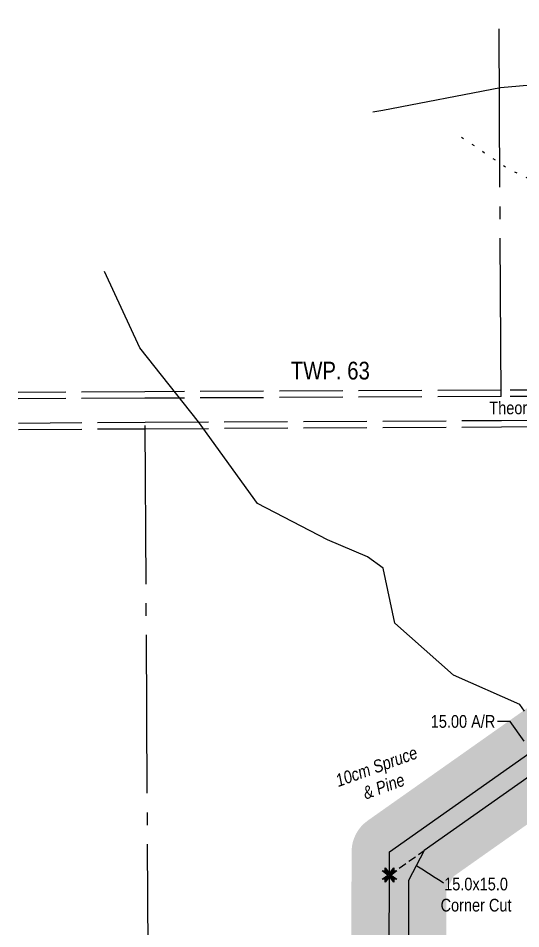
# Model space of a CAD drawing. Extents: x 522868 to 559106, y 6019929 to 6031707.
# Drawn here: x 526577 to 526973, y 6029279 to 6029997 of the extents above; entities that cross this region are included whole.
import ezdxf
from ezdxf.enums import TextEntityAlignment as Align

# ---------------------------------------------------------------- set-up
doc = ezdxf.new("R2010")
doc.units = 0
doc.header["$LTSCALE"] = 5
doc.header["$PDSIZE"] = 0.5
for name, pattern in [('foc-QUARTERLINE', [33, 25, -3, 2, -3]), ('foc-TRAV', [1.875, 1.25, -0.625]), ('foc-UNSURVEYED', [12.5, 10, -2.5]), ('foc-WHEELTRACKS', [2, 0.4, -1.6])]:
    doc.linetypes.add(name, pattern=pattern)
doc.layers.get('Defpoints').update_dxf_attribs({"color": 9})
for name, color, linetype in [('D-TXT', 6, 'Continuous'), ('L-MON', 1, 'Continuous'), ('L-ROAD-T', 7, 'Continuous'), ('L-SECQ', 8, 'foc-QUARTERLINE'), ('L-USEC', 7, 'foc-UNSURVEYED'), ('P-BUFFER-H 30m', 51, 'Continuous'), ('P-PROPOSED', 10, 'Continuous'), ('P-PROPOSED-H', 21, 'Continuous'), ('P-TRAV', 4, 'foc-TRAV'), ('P-TXT', 4, 'Continuous'), ('T-BUSH-T', 110, 'Continuous'), ('T-WATER-P3', 160, 'foc-WHEELTRACKS'), ('WETLAND', 143, 'Continuous')]:
    doc.layers.add(name, color=color, linetype=linetype)
doc.styles.add('80CG', font='ARIALN.TTF', dxfattribs={"height": 10})
doc.styles.add('80L', font='ARIALN.TTF', dxfattribs={"height": 10})
doc.dimstyles.new('Compass 5 000', dxfattribs={"dimscale": 5, "dimtxt": 9, "dimasz": 2, "dimexe": 0.2, "dimexo": 0.0625, "dimgap": 0.5, "dimtad": 0, "dimtih": 1, "dimtoh": 1, "dimzin": 0, "dimdsep": 46, "dimtxsty": '80CG', "dimcen": 0.1, "dimse1": 1, "dimse2": 1, "dimclrd": 256, "dimclrt": 256, "dimaunit": 1, "dimadec": 4, "dimazin": 0, "dimtfac": 0.06, "dimtofl": 0, "dimtmove": 0, "dimatfit": 1, "dimfxl": 0.2, "dimtolj": 1, "dimtzin": 0, "dimlwd": -1, "dimarcsym": 0})

# ---------------------------------------------------------------- blocks, each defined once
blk = doc.blocks.new('TEMP')
h = blk.add_hatch(color=255)
h.dxf.hatch_style = 1
h.paths.add_polyline_path([(0, 0.25), (-0.67, 1.15), (-0.67, 0.67), (-1.15, 0.67), (-0.25, 0), (-1.15, -0.67), (-0.67, -0.67), (-0.67, -1.15), (0, -0.25), (0.67, -1.15), (0.67, -0.67), (1.15, -0.67), (0.25, 0), (1.15, 0.67), (0.67, 0.67), (0.67, 1.15)])
h.paths.add_polyline_path([(0.57, 0.85), (0.57, 0.57), (0.85, 0.57), (0.08, 0), (0.85, -0.57), (0.57, -0.57), (0.57, -0.85), (0, -0.08), (-0.57, -0.85), (-0.57, -0.57), (-0.85, -0.57), (-0.08, 0), (-0.85, 0.57), (-0.57, 0.57), (-0.57, 0.85), (0, 0.08)], flags=16)
h = blk.add_hatch(color=1)
h.dxf.hatch_style = 1
h.paths.add_polyline_path([(0, 0.08), (-0.57, 0.85), (-0.57, 0.57), (-0.85, 0.57), (-0.08, 0), (-0.85, -0.57), (-0.57, -0.57), (-0.57, -0.85), (0, -0.08), (0.57, -0.85), (0.57, -0.57), (0.85, -0.57), (0.08, 0), (0.85, 0.57), (0.57, 0.57), (0.57, 0.85)])
at = {"color": 1}
for p, q in [((-0.08, 0), (0.08, 0)), ((0, 0.08), (0, -0.08))]:
    blk.add_line(p, q, dxfattribs=at)
at = {"color": 255, "flags": 128}
blk.add_lwpolyline([(-0.25, 0), (-1.15, 0.67), (-0.67, 0.67), (-0.67, 1.15), (0, 0.25), (0.67, 1.15), (0.67, 0.67), (1.15, 0.67), (0.25, 0), (1.15, -0.67), (0.67, -0.67), (0.67, -1.15), (0, -0.25), (-0.67, -1.15), (-0.67, -0.67), (-1.15, -0.67)], close=True, dxfattribs=at)
at = {"color": 1, "flags": 128}
blk.add_lwpolyline([(-0.08, 0), (-0.85, 0.57), (-0.57, 0.57), (-0.57, 0.85), (0, 0.08), (0.57, 0.85), (0.57, 0.57), (0.85, 0.57), (0.08, 0), (0.85, -0.57), (0.57, -0.57), (0.57, -0.85), (0, -0.08), (-0.57, -0.85), (-0.57, -0.57), (-0.85, -0.57)], close=True, dxfattribs=at)
blk = doc.blocks.new('*D52')
at = {"layer": 'Defpoints', "color": 0, "transparency": 16777216}
for p in [(526996.62, 6029429.52), (526981.84, 6029419.11), (527005.26, 6029417.27)]:
    blk.add_point(p, dxfattribs=at)
at = {"layer": 'P-TXT', "transparency": 16777216}
for p, q in [((526965.12, 6029442.83), (526955.12, 6029442.83)), ((526976.08, 6029427.28), (526965.12, 6029442.83)), ((526996.24, 6029398.68), (527002, 6029390.51))]:
    blk.add_line(p, q, dxfattribs=at)
for points in [[(526977.44, 6029428.24), (526974.72, 6029426.32), (526981.84, 6029419.11)], [(526997.61, 6029399.64), (526994.88, 6029397.72), (526990.48, 6029406.85)]]:
    blk.add_solid(points, dxfattribs=at)
at = {"layer": 'P-TXT', "transparency": 16777216, "insert": (526927.84, 6029442.83), "char_height": 10, "attachment_point": 5, "style": '80CG'}
blk.add_mtext('\\A1;15.00 A/R', dxfattribs=at)

msp = doc.modelspace()

# ---------------------------------------------------------------- hatches: boundary and pattern name
at = {"layer": 'P-BUFFER-H 30m'}
h = msp.add_hatch(color=256, dxfattribs=at)
h.dxf.hatch_style = 1
edge = h.paths.add_edge_path()
edge.add_line((526751.29, 6029002.078), (526968.661, 6028994.182))
edge.add_arc((526868.779, 6028997.81), 99.947, 357.91979, 359.816196)
edge.add_line((526968.726, 6028997.49), (526969.036, 6029093.955))
edge.add_arc((526869.089, 6029094.276), 99.947, 359.816196, 423.072512)
edge.add_line((526914.351, 6029183.387), (526914.757, 6029310.012))
edge.add_line((526914.757, 6029310.012), (526920.33, 6029320.715))
edge.add_line((526920.33, 6029320.715), (527165.442, 6029493.5))
edge.add_arc((527159.42, 6029522.873), 29.984, 281.585902, 305.18082)
edge.add_line((527176.696, 6029498.366), (527188.949, 6029507.004))
edge.add_arc((527171.674, 6029531.511), 29.984, 305.18082, 328.775737)
edge.add_line((527197.314, 6029515.968), (527300.335, 6029588.589))
edge.add_line((527300.335, 6029588.589), (527333.437, 6029611.949))
edge.add_arc((527327.38, 6029641.315), 29.984, 281.654377, 297.871278)
edge.add_arc((527386.134, 6029704.186), 99.947, 243.410266, 305.210842)
edge.add_line((527443.762, 6029622.525), (527525.465, 6029680.184))
edge.add_arc((527467.837, 6029761.844), 99.947, 305.210842, 368.467158)
edge.add_line((527566.695, 6029776.561), (527873.652, 6029993.182))
edge.add_line((527873.652, 6029993.182), (527892.042, 6029999.018))
edge.add_line((527892.042, 6029999.018), (528075.62, 6029999.018))
edge.add_line((528075.62, 6029999.018), (528102.486, 6029997.448))
edge.add_line((528102.486, 6029997.448), (528043.957, 6030073.978))
edge.add_line((528043.957, 6030073.978), (527867.649, 6030073.978))
edge.add_arc((527867.649, 6030043.994), 29.984, 90, 125.210841)
edge.add_line((527850.36, 6030068.492), (527532.209, 6029843.971))
edge.add_line((527532.209, 6029843.971), (527503.947, 6029884.019))
edge.add_arc((527422.287, 6029826.39), 99.947, 35.210842, 125.210842)
edge.add_line((527364.659, 6029908.051), (527282.955, 6029850.392))
edge.add_arc((527340.583, 6029768.732), 99.947, 125.210842, 215.210842)
edge.add_line((527258.923, 6029711.103), (527287.185, 6029671.056))
edge.add_line((527287.185, 6029671.056), (527257.133, 6029649.848))
edge.add_line((527257.133, 6029649.848), (527154.089, 6029577.21))
edge.add_arc((527160.158, 6029547.846), 29.984, 101.679276, 125.210842)
edge.add_line((527142.87, 6029572.345), (527130.621, 6029563.7))
edge.add_arc((527147.909, 6029539.202), 29.984, 125.210842, 148.644691)
edge.add_line((527122.304, 6029554.804), (526852.602, 6029364.686))
edge.add_arc((526869.878, 6029340.178), 29.984, 125.18082, 179.816196)
edge.add_line((526839.894, 6029340.275), (526839.429, 6029195.366))
edge.add_line((526839.429, 6029195.366), (526790.869, 6029197.13))
edge.add_arc((526787.241, 6029097.249), 99.947, 87.91979, 179.816196)
edge.add_line((526687.294, 6029097.569), (526686.988, 6029002.141))
edge.add_line((526686.988, 6029002.141), (526735.587, 6029002.117))
edge.add_line((526735.587, 6029002.117), (526751.29, 6029002.078))
edge = h.paths.add_edge_path()
edge.add_line((526746.386, 6028962.105), (526772.897, 6028960.848))
edge.add_line((526772.897, 6028960.848), (526768.455, 6028961.066))
edge.add_line((526768.455, 6028961.066), (526746.185, 6028967.109))
edge.add_line((526746.185, 6028967.109), (526746.17, 6028962.123))
edge.add_line((526746.17, 6028962.123), (526746.125, 6028947.103))
edge.add_line((526746.125, 6028947.103), (526736.013, 6028947.166))
edge.add_line((526736.013, 6028947.166), (526735.909, 6028914.841))
edge.add_arc((526786.932, 6029000.783), 99.947, 239.303036, 267.91979)
edge.add_line((526783.304, 6028900.902), (526865.151, 6028897.929))
edge.add_arc((526868.779, 6028997.81), 99.947, 267.91979, 268.385837)
edge.add_line((526865.964, 6028897.903), (526866.114, 6028941.421))
edge.add_line((526866.114, 6028941.421), (526746.342, 6028947.098))
edge.add_line((526746.342, 6028947.098), (526746.386, 6028962.105))
at = {"layer": 'P-PROPOSED-H', "linetype": 'Continuous'}
h = msp.add_hatch(color=256, dxfattribs=at)
h.dxf.hatch_style = 1
h.paths.add_polyline_path([(527339.629, 6029649.96), (527327.38, 6029641.315), (527325.939, 6029643.357), (527283.046, 6029613.087), (527170.229, 6029533.56), (527171.674, 6029531.511), (527159.42, 6029522.873), (527157.976, 6029524.922), (526897.098, 6029341.024), (526884.797, 6029317.394), (526883.638, 6028956.14), (526872.377, 6028956.133), (526868.646, 6028956.312), (526869.878, 6029340.178), (527149.338, 6029537.176), (527147.909, 6029539.202), (527160.158, 6029547.846), (527161.591, 6029545.814), (527274.408, 6029625.341), (527317.295, 6029655.606), (527315.854, 6029657.648), (527328.104, 6029666.292), (527329.544, 6029664.25), (527867.649, 6030043.994), (528076.933, 6030043.994), (528160.432, 6030039.117), (528416.759, 6030016.611), (528499.025, 6030010.008), (528499.224, 6030012.499), (528514.164, 6030011.302), (528513.965, 6030008.809), (528643.985, 6029998.374), (528689.699, 6029994.705), (528689.898, 6029997.196), (528704.843, 6029995.997), (528704.643, 6029993.506), (528932.963, 6029975.182), (529100.692, 6029958.07), (529219.551, 6029948.169), (529399.956, 6029946.538), (529405.324, 6029946.534), (529405.326, 6029949.033), (529420.318, 6029949.021), (529420.316, 6029946.522), (529630.599, 6029946.358), (529759.496, 6029947.855), (529989.84, 6029954.006), (530113.112, 6029954.523), (530101.633, 6029939.483), (529990.072, 6029939.015), (529759.783, 6029932.865), (529630.681, 6029931.366), (529420.304, 6029931.53), (529420.302, 6029929.032), (529405.31, 6029929.043), (529405.312, 6029931.542), (529399.883, 6029931.546), (529218.86, 6029933.182), (529099.309, 6029943.141), (528931.603, 6029960.251), (528703.443, 6029978.562), (528703.243, 6029976.071), (528688.299, 6029977.271), (528688.499, 6029979.761), (528642.785, 6029983.43), (528512.769, 6029993.865), (528512.57, 6029991.376), (528497.625, 6029992.574), (528497.825, 6029995.064), (528415.504, 6030001.671), (528159.339, 6030024.163), (528076.495, 6030029.002), (527887.398, 6030029.002), (527860.157, 6030020.358), (527338.188, 6029652.001)])

# ---------------------------------------------------------------- linework, layer by layer
at = {"layer": 'L-SECQ', "flags": 128}
for points in [[(526957.955, 6029699.038), (526953.324, 6030475.747)], [(526681.552, 6028891.222), (526676.94, 6029678.73)]]:
    msp.add_lwpolyline(points, dxfattribs=at)
at = {"layer": 'L-USEC'}
for p, q in [((526676.799, 6029702.768), (526576.794, 6029702.307)), ((526957.925, 6029704.068), (526676.799, 6029702.768)), ((526957.948, 6029699.04), (526676.822, 6029697.741)), ((527077.402, 6029704.617), (526957.925, 6029704.068)), ((527077.425, 6029699.589), (526957.948, 6029699.04)), ((526676.822, 6029697.741), (526576.823, 6029697.28)), ((526576.935, 6029678.199), (526676.943, 6029678.728)), ((526676.943, 6029678.728), (526958.07, 6029680.211)), ((526958.07, 6029680.211), (527077.546, 6029680.842)), ((526576.964, 6029673.171), (526676.969, 6029673.701)), ((526676.969, 6029673.701), (526958.096, 6029675.184)), ((526958.096, 6029675.184), (527077.573, 6029675.815))]:
    msp.add_line(p, q, dxfattribs=at)
at = {"layer": 'P-PROPOSED', "flags": 128}
for points in [[(526868.646, 6028956.312), (526869.878, 6029340.178), (527149.338, 6029537.176), (527147.909, 6029539.202), (527160.158, 6029547.846), (527161.591, 6029545.814), (527274.408, 6029625.341), (527317.295, 6029655.606), (527315.854, 6029657.648), (527328.104, 6029666.292), (527329.544, 6029664.25), (527867.649, 6030043.994)], [(527860.157, 6030020.358), (527338.188, 6029652.001), (527339.629, 6029649.96), (527327.38, 6029641.315), (527325.939, 6029643.357), (527283.046, 6029613.087), (527170.229, 6029533.56), (527171.674, 6029531.511), (527159.42, 6029522.873), (527157.976, 6029524.922), (526897.098, 6029341.024), (526884.797, 6029317.394), (526883.638, 6028956.14)]]:
    msp.add_lwpolyline(points, dxfattribs=at)
at = {"layer": 'P-TRAV', "flags": 128}
msp.add_lwpolyline([(526869.819, 6029321.794), (526897.098, 6029341.024)], dxfattribs=at)
at = {"layer": 'T-WATER-P3', "flags": 128}
msp.add_lwpolyline([(526926.602, 6029903.62), (526964.881, 6029877.728), (527024.646, 6029850.989), (527093.509, 6029813.979), (527212.954, 6029755.242), (527226.28, 6029744.749), (527265.929, 6029696.697), (527274.856, 6029684.637), (527282.542, 6029670.251), (527287.21, 6029655.992), (527294.863, 6029617.24), (527319.665, 6029578.771), (527342.363, 6029536.274), (527350.834, 6029504.282), (527358.993, 6029443.633), (527362.419, 6029429.016), (527369.128, 6029412.448), (527378.538, 6029399.5), (527391.547, 6029391.139), (527402.276, 6029380.607), (527404.814, 6029365.975), (527408.479, 6029306.285), (527414.133, 6029288.801), (527434.935, 6029266.294), (527446.95, 6029256.71), (527458.761, 6029247.826), (527468.585, 6029236.49), (527481.273, 6029207.552), (527486.356, 6029200.92)], dxfattribs=at)
at = {"layer": 'WETLAND', "linetype": 'Continuous'}
for points in [[(526856.609, 6029923.559), (526864.414, 6029924.769), (526957.297, 6029942.746), (527026.209, 6029948.738)], [(526976.243, 6029450.911), (526972.651, 6029456.336), (526920.238, 6029479.365), (526873.936, 6029520.375), (526864.698, 6029563.792), (526852.429, 6029572.715), (526820.969, 6029586.198), (526765.54, 6029614.662), (526719.099, 6029679.08), (526672.657, 6029737.506), (526644.925, 6029797.592)]]:
    msp.add_lwpolyline(points, dxfattribs=at)

# ---------------------------------------------------------------- block references
at = {"layer": 'L-MON', "color": 2, "xscale": 4.997365249999909, "yscale": 4.997365249999909, "zscale": 4.997365249999909}
msp.add_blockref('TEMP', (526869.819, 6029321.794), dxfattribs=at)

# ---------------------------------------------------------------- texts
at = {"layer": 'D-TXT', "color": 3, "insert": (526791.94, 6029726.501), "char_height": 13.9926, "attachment_point": 1, "style": '80L'}
msp.add_mtext_dynamic_manual_height_columns('TWP. 63', width=101.34197, gutter_width=47.475, heights=[0], dxfattribs=at)
at = {"layer": 'L-ROAD-T', "style": '80L'}
msp.add_text('Theoretic Government Road Allowance (Correction Line)', height=9.99473, rotation=0.34586, dxfattribs=at).set_placement((527092.708, 6029690.868), align=Align.MIDDLE_CENTER)
at = {"layer": 'P-TXT', "insert": (526910.101, 6029319.692), "char_height": 9.99473, "attachment_point": 1, "style": '80L'}
msp.add_mtext_dynamic_manual_height_columns('\\pxqc;15.0x15.0\\PCorner Cut', width=56.01862, gutter_width=49.974, heights=[0], dxfattribs=at)
at = {"layer": 'T-BUSH-T', "linetype": 'Continuous', "insert": (526826.192, 6029400.556), "char_height": 9.99473, "attachment_point": 1, "rotation": 20, "style": '80L'}
msp.add_mtext_dynamic_manual_height_columns('\\pxqc;{\\fArial Narrow|b0|i1|c0|p34;10cm Spruce & Pine}', width=67.27463, gutter_width=49.974, heights=[0], dxfattribs=at)

# ---------------------------------------------------------------- dimensions: what is measured, and where the dimension line sits
at = {"layer": 'P-TXT'}
dim = msp.add_linear_dim(base=(526981.844, 6029419.106), p1=(527005.258, 6029417.268), p2=(526996.62, 6029429.522), angle=125.18082, text='15.00 A/R', dimstyle='Compass 5 000', dxfattribs=at)
dim.commit()
dim.dimension.update_dxf_attribs({"geometry": '*D52', "text_midpoint": (526927.838, 6029442.83), "dimtype": 161})

# ---------------------------------------------------------------- leaders
at = {"layer": 'P-TXT', "path_type": 1}
msp.add_leader([(526891.25, 6029329.134), (526912.498, 6029315.719)], dimstyle='Compass 5 000', override={"dimgap": 0.5, "dimtad": 0}, dxfattribs=at)

doc.saveas('drawing.dxf')
